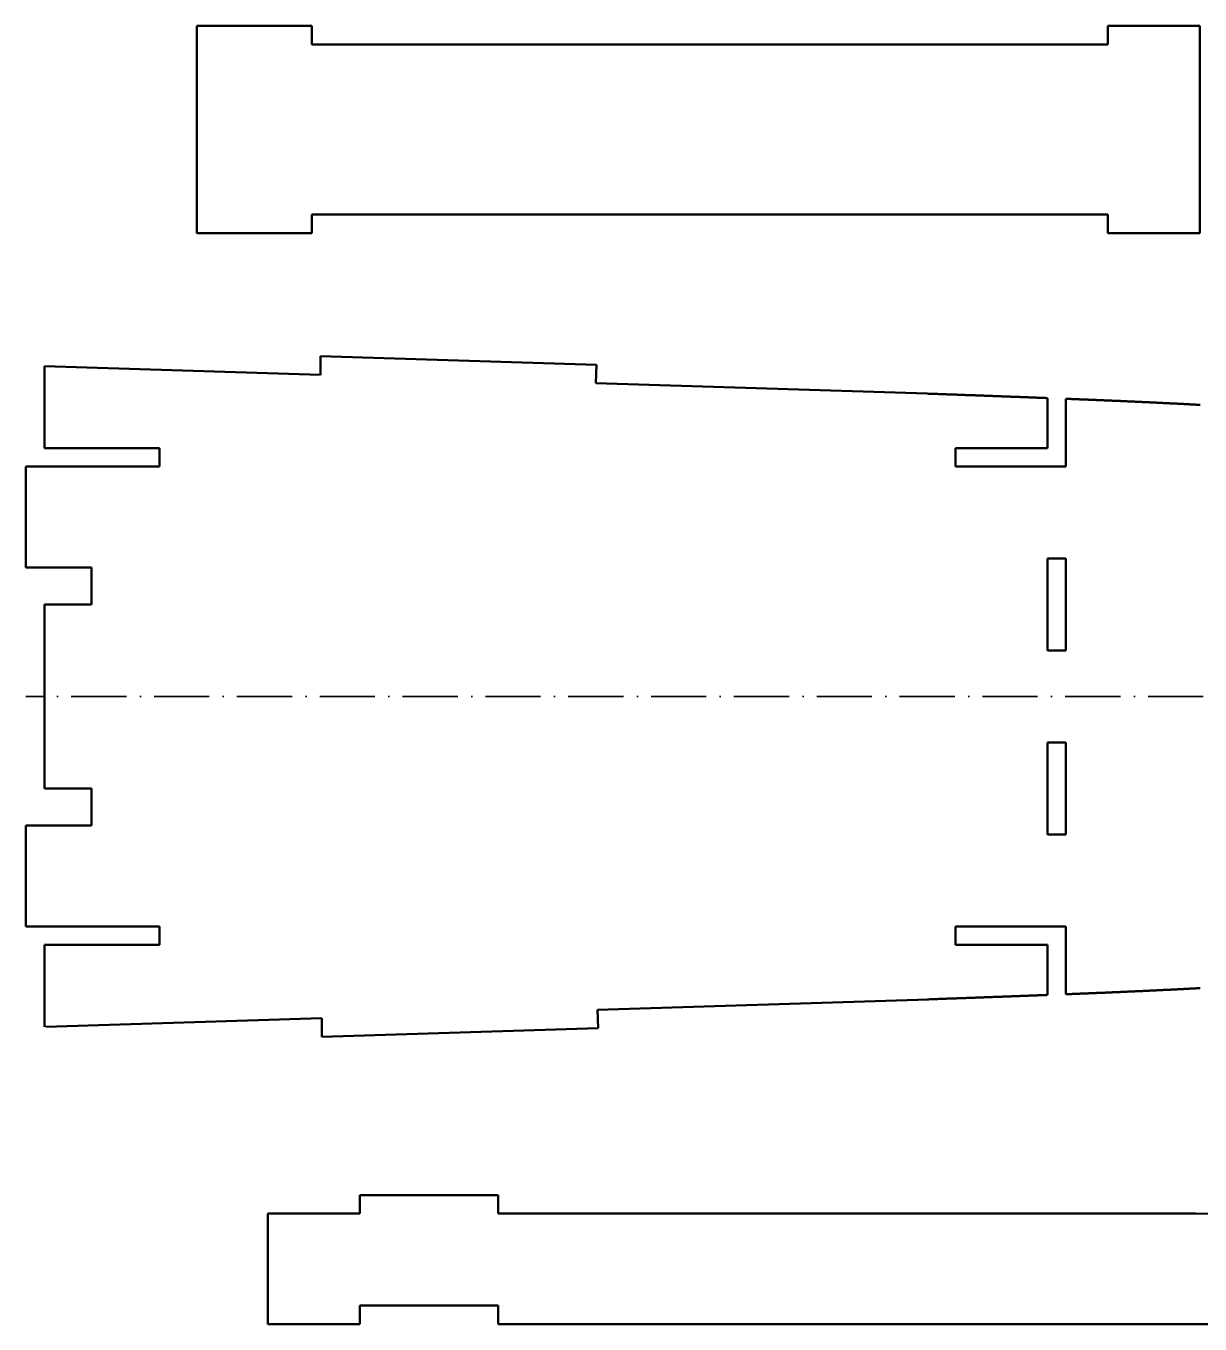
# Model space of a CAD drawing. Header units: millimetres. Extents: x -55 to 717, y -74 to 658.
# Drawn here: x -55.1 to 200, y 362.9 to 645 of the extents above; entities that cross this region are included whole.
import ezdxf

# ---------------------------------------------------------------- set-up
doc = ezdxf.new("R2010")
doc.units = ezdxf.units.MM
doc.linetypes.add('ACAD_ISO10W100', pattern=[18, 12, -2.95, 0.1, -2.95])
doc.layers.get('0').update_dxf_attribs({"color": 1, "lineweight": 13, "true_color": 0xff0000})
doc.layers.add('Rez', color=30, linetype='Continuous', lineweight=50, true_color=0xff7f00)
doc.layers.add('Srednjica', color=54, linetype='ACAD_ISO10W100', lineweight=35, true_color=0x808000)

# ---------------------------------------------------------------- blocks, each defined once
blk = doc.blocks.new('Bok')
at = {"layer": 'Rez'}
for p, q in [((20, 28), (50, 28)), ((20, 28), (20, 24)), ((50, 28), (50, 24)), ((0, 0), (0, 24)), ((0, 24), (20, 24)), ((50, 24), (201.55, 24)), ((439, 0), (436, 13)), ((20, 4), (50, 4)), ((20, 4), (20, 0)), ((50, 4), (50, 0)), ((20, 0), (0, 0)), ((439, 0), (50, 0))]:
    blk.add_line(p, q, dxfattribs=at)
blk.add_open_spline([(201.55, 24), (216.63, 23.83), (233.19, 23.5), (250, 23), (267.27, 22.39), (281.73, 21.7), (297.61, 20.85), (313, 20), (336.37, 18.62), (348, 18), (366.51, 16.79), (384.52, 15.71), (436, 13)], degree=3, dxfattribs=at)
blk = doc.blocks.new('Dno')
at = {"layer": 'Rez'}
for p, q in [((-60, 73.95), (-120, 72.07)), ((-60, 69.94), (-60, 73.95)), ((-120, 72.07), (-119.87, 68.07)), ((0, 71.82), (-60, 69.94)), ((0, 54), (0, 71.82)), ((-119.87, 68.07), (-191.83, 65.82)), ((-217.26, 64.88), (-217.46, 64.88)), ((-217.05, 64.89), (-217.26, 64.88)), ((-216.84, 64.9), (-217.05, 64.89)), ((-216.63, 64.91), (-216.84, 64.9)), ((-216.41, 64.92), (-216.63, 64.91)), ((-216.2, 64.92), (-216.41, 64.92)), ((-215.99, 64.93), (-216.2, 64.92)), ((-215.77, 64.94), (-215.99, 64.93)), ((-215.55, 64.95), (-215.77, 64.94)), ((-215.34, 64.96), (-215.55, 64.95)), ((-215.12, 64.97), (-215.34, 64.96)), ((-214.9, 64.97), (-215.12, 64.97)), ((-214.68, 64.98), (-214.9, 64.97)), ((-214.46, 64.99), (-214.68, 64.98)), ((-214.23, 65), (-214.46, 64.99)), ((-214.01, 65.01), (-214.23, 65)), ((-213.78, 65.02), (-214.01, 65.01)), ((-213.56, 65.03), (-213.78, 65.02)), ((-213.33, 65.03), (-213.56, 65.03)), ((-213.1, 65.04), (-213.33, 65.03)), ((-212.87, 65.05), (-213.1, 65.04)), ((-212.64, 65.06), (-212.87, 65.05)), ((-212.41, 65.07), (-212.64, 65.06)), ((-212.18, 65.08), (-212.41, 65.07)), ((-211.94, 65.09), (-212.18, 65.08)), ((-211.71, 65.09), (-211.94, 65.09)), ((-211.47, 65.1), (-211.71, 65.09)), ((-211.23, 65.11), (-211.47, 65.1)), ((-211, 65.12), (-211.23, 65.11)), ((-210.76, 65.13), (-211, 65.12)), ((-210.52, 65.14), (-210.76, 65.13)), ((-210.27, 65.15), (-210.52, 65.14)), ((-210.03, 65.16), (-210.27, 65.15)), ((-209.79, 65.17), (-210.03, 65.16)), ((-209.54, 65.18), (-209.79, 65.17)), ((-209.29, 65.19), (-209.54, 65.18)), ((-209.05, 65.19), (-209.29, 65.19)), ((-208.8, 65.2), (-209.05, 65.19)), ((-208.55, 65.21), (-208.8, 65.2)), ((-208.3, 65.22), (-208.55, 65.21)), ((-208.04, 65.23), (-208.3, 65.22)), ((-207.79, 65.24), (-208.04, 65.23)), ((-207.53, 65.25), (-207.79, 65.24)), ((-207.28, 65.26), (-207.53, 65.25)), ((-207.02, 65.27), (-207.28, 65.26)), ((-206.76, 65.28), (-207.02, 65.27)), ((-206.5, 65.29), (-206.76, 65.28)), ((-206.24, 65.3), (-206.5, 65.29)), ((-205.98, 65.31), (-206.24, 65.3)), ((-205.71, 65.32), (-205.98, 65.31)), ((-205.45, 65.33), (-205.71, 65.32)), ((-205.18, 65.34), (-205.45, 65.33)), ((-204.91, 65.35), (-205.18, 65.34)), ((-204.65, 65.36), (-204.91, 65.35)), ((-204.38, 65.37), (-204.65, 65.36)), ((-204.1, 65.38), (-204.38, 65.37)), ((-203.83, 65.39), (-204.1, 65.38)), ((-203.56, 65.4), (-203.83, 65.39)), ((-203.28, 65.41), (-203.56, 65.4)), ((-203.01, 65.42), (-203.28, 65.41)), ((-202.73, 65.43), (-203.01, 65.42)), ((-202.45, 65.44), (-202.73, 65.43)), ((-202.17, 65.45), (-202.45, 65.44)), ((-201.89, 65.46), (-202.17, 65.45)), ((-201.61, 65.47), (-201.89, 65.46)), ((-201.32, 65.48), (-201.61, 65.47)), ((-201.04, 65.49), (-201.32, 65.48)), ((-200.75, 65.5), (-201.04, 65.49)), ((-200.46, 65.51), (-200.75, 65.5)), ((-200.17, 65.52), (-200.46, 65.51)), ((-199.88, 65.53), (-200.17, 65.52)), ((-199.59, 65.54), (-199.88, 65.53)), ((-199.29, 65.55), (-199.59, 65.54)), ((-199, 65.56), (-199.29, 65.55)), ((-198.7, 65.57), (-199, 65.56)), ((-198.4, 65.58), (-198.7, 65.57)), ((-198.11, 65.6), (-198.4, 65.58)), ((-197.81, 65.61), (-198.11, 65.6)), ((-197.5, 65.62), (-197.81, 65.61)), ((-197.2, 65.63), (-197.5, 65.62)), ((-196.9, 65.64), (-197.2, 65.63)), ((-196.59, 65.65), (-196.9, 65.64)), ((-196.28, 65.66), (-196.59, 65.65)), ((-195.97, 65.67), (-196.28, 65.66)), ((-195.66, 65.68), (-195.97, 65.67)), ((-195.35, 65.69), (-195.66, 65.68)), ((-195.04, 65.71), (-195.35, 65.69)), ((-194.72, 65.72), (-195.04, 65.71)), ((-194.41, 65.73), (-194.72, 65.72)), ((-194.09, 65.74), (-194.41, 65.73)), ((-193.77, 65.75), (-194.09, 65.74)), ((-193.45, 65.76), (-193.77, 65.75)), ((-193.13, 65.77), (-193.45, 65.76)), ((-192.81, 65.79), (-193.13, 65.77)), ((-192.48, 65.8), (-192.81, 65.79)), ((-192.16, 65.81), (-192.48, 65.8)), ((-191.83, 65.82), (-192.16, 65.81)), ((-251.08, 63.38), (-251.15, 63.37)), ((-251, 63.38), (-251.08, 63.38)), ((-250.92, 63.39), (-251, 63.38)), ((-250.85, 63.39), (-250.92, 63.39)), ((-250.77, 63.39), (-250.85, 63.39)), ((-250.69, 63.4), (-250.77, 63.39)), ((-250.61, 63.4), (-250.69, 63.4)), ((-250.53, 63.41), (-250.61, 63.4)), ((-250.46, 63.41), (-250.53, 63.41)), ((-250.38, 63.41), (-250.46, 63.41)), ((-250.3, 63.42), (-250.38, 63.41)), ((-250.22, 63.42), (-250.3, 63.42)), ((-250.14, 63.43), (-250.22, 63.42)), ((-250.06, 63.43), (-250.14, 63.43)), ((-249.98, 63.44), (-250.06, 63.43)), ((-249.9, 63.44), (-249.98, 63.44)), ((-249.82, 63.44), (-249.9, 63.44)), ((-249.74, 63.45), (-249.82, 63.44)), ((-249.66, 63.45), (-249.74, 63.45)), ((-249.58, 63.46), (-249.66, 63.45)), ((-249.5, 63.46), (-249.58, 63.46)), ((-249.42, 63.47), (-249.5, 63.46)), ((-249.34, 63.47), (-249.42, 63.47)), ((-249.26, 63.47), (-249.34, 63.47)), ((-249.18, 63.48), (-249.26, 63.47)), ((-249.1, 63.48), (-249.18, 63.48)), ((-249.02, 63.49), (-249.1, 63.48)), ((-248.94, 63.49), (-249.02, 63.49)), ((-248.85, 63.5), (-248.94, 63.49)), ((-248.77, 63.5), (-248.85, 63.5)), ((-248.69, 63.5), (-248.77, 63.5)), ((-248.61, 63.51), (-248.69, 63.5)), ((-248.52, 63.51), (-248.61, 63.51)), ((-248.44, 63.52), (-248.52, 63.51)), ((-248.36, 63.52), (-248.44, 63.52)), ((-248.28, 63.53), (-248.36, 63.52)), ((-248.19, 63.53), (-248.28, 63.53)), ((-248.11, 63.54), (-248.19, 63.53)), ((-248.02, 63.54), (-248.11, 63.54)), ((-247.94, 63.54), (-248.02, 63.54)), ((-247.86, 63.55), (-247.94, 63.54)), ((-247.77, 63.55), (-247.86, 63.55)), ((-247.69, 63.56), (-247.77, 63.55)), ((-247.6, 63.56), (-247.69, 63.56)), ((-247.52, 63.57), (-247.6, 63.56)), ((-247.43, 63.57), (-247.52, 63.57)), ((-247.35, 63.57), (-247.43, 63.57)), ((-247.26, 63.58), (-247.35, 63.57)), ((-247.17, 63.58), (-247.26, 63.58)), ((-247.09, 63.59), (-247.17, 63.58)), ((-247, 63.59), (-247.09, 63.59)), ((-246.92, 63.6), (-247, 63.59)), ((-246.83, 63.6), (-246.92, 63.6)), ((-246.74, 63.61), (-246.83, 63.6)), ((-246.65, 63.61), (-246.74, 63.61)), ((-246.57, 63.61), (-246.65, 63.61)), ((-246.48, 63.62), (-246.57, 63.61)), ((-246.39, 63.62), (-246.48, 63.62)), ((-246.3, 63.63), (-246.39, 63.62)), ((-246.21, 63.63), (-246.3, 63.63)), ((-246.13, 63.64), (-246.21, 63.63)), ((-246.04, 63.64), (-246.13, 63.64)), ((-245.95, 63.65), (-246.04, 63.64)), ((-245.86, 63.65), (-245.95, 63.65)), ((-245.77, 63.66), (-245.86, 63.65)), ((-245.68, 63.66), (-245.77, 63.66)), ((-245.59, 63.66), (-245.68, 63.66)), ((-245.5, 63.67), (-245.59, 63.66)), ((-245.41, 63.67), (-245.5, 63.67)), ((-245.32, 63.68), (-245.41, 63.67)), ((-245.23, 63.68), (-245.32, 63.68)), ((-245.14, 63.69), (-245.23, 63.68)), ((-245.04, 63.69), (-245.14, 63.69)), ((-244.95, 63.7), (-245.04, 63.69)), ((-244.86, 63.7), (-244.95, 63.7)), ((-244.77, 63.71), (-244.86, 63.7)), ((-244.68, 63.71), (-244.77, 63.71)), ((-244.58, 63.71), (-244.68, 63.71)), ((-244.49, 63.72), (-244.58, 63.71)), ((-244.4, 63.72), (-244.49, 63.72)), ((-244.3, 63.73), (-244.4, 63.72)), ((-244.21, 63.73), (-244.3, 63.73)), ((-244.12, 63.74), (-244.21, 63.73)), ((-244.02, 63.74), (-244.12, 63.74)), ((-243.93, 63.75), (-244.02, 63.74)), ((-243.83, 63.75), (-243.93, 63.75)), ((-243.74, 63.76), (-243.83, 63.75)), ((-243.64, 63.76), (-243.74, 63.76)), ((-243.55, 63.77), (-243.64, 63.76)), ((-243.45, 63.77), (-243.55, 63.77)), ((-243.36, 63.77), (-243.45, 63.77)), ((-243.26, 63.78), (-243.36, 63.77)), ((-243.16, 63.78), (-243.26, 63.78)), ((-243.07, 63.79), (-243.16, 63.78)), ((-242.97, 63.79), (-243.07, 63.79)), ((-242.87, 63.8), (-242.97, 63.79)), ((-242.77, 63.8), (-242.87, 63.8)), ((-242.68, 63.81), (-242.77, 63.8)), ((-242.58, 63.81), (-242.68, 63.81)), ((-242.48, 63.82), (-242.58, 63.81)), ((-242.38, 63.82), (-242.48, 63.82)), ((-242.28, 63.83), (-242.38, 63.82)), ((-242.18, 63.83), (-242.28, 63.83)), ((-242.08, 63.84), (-242.18, 63.83)), ((-241.98, 63.84), (-242.08, 63.84)), ((-241.88, 63.85), (-241.98, 63.84)), ((-241.78, 63.85), (-241.88, 63.85)), ((-241.68, 63.86), (-241.78, 63.85)), ((-241.58, 63.86), (-241.68, 63.86)), ((-241.48, 63.87), (-241.58, 63.86)), ((-241.38, 63.87), (-241.48, 63.87)), ((-241.28, 63.87), (-241.38, 63.87)), ((-241.18, 63.88), (-241.28, 63.87)), ((-241.08, 63.88), (-241.18, 63.88)), ((-240.97, 63.89), (-241.08, 63.88)), ((-240.87, 63.89), (-240.97, 63.89)), ((-240.77, 63.9), (-240.87, 63.89)), ((-240.66, 63.9), (-240.77, 63.9)), ((-240.56, 63.91), (-240.66, 63.9)), ((-240.46, 63.91), (-240.56, 63.91)), ((-240.35, 63.92), (-240.46, 63.91)), ((-240.25, 63.92), (-240.35, 63.92)), ((-240.14, 63.93), (-240.25, 63.92)), ((-240.04, 63.93), (-240.14, 63.93)), ((-239.93, 63.94), (-240.04, 63.93)), ((-239.83, 63.94), (-239.93, 63.94)), ((-239.72, 63.95), (-239.83, 63.94)), ((-239.61, 63.95), (-239.72, 63.95)), ((-239.51, 63.96), (-239.61, 63.95)), ((-239.4, 63.96), (-239.51, 63.96)), ((-239.29, 63.97), (-239.4, 63.96)), ((-239.18, 63.97), (-239.29, 63.97)), ((-239.08, 63.98), (-239.18, 63.97)), ((-238.97, 63.98), (-239.08, 63.98)), ((-238.86, 63.99), (-238.97, 63.98)), ((-238.75, 63.99), (-238.86, 63.99)), ((-238.64, 64), (-238.75, 63.99)), ((-238.53, 64), (-238.64, 64)), ((-238.42, 64.01), (-238.53, 64)), ((-238.31, 64.01), (-238.42, 64.01)), ((-238.2, 64.02), (-238.31, 64.01)), ((-238.08, 64.02), (-238.2, 64.02)), ((-237.97, 64.03), (-238.08, 64.02)), ((-237.86, 64.03), (-237.97, 64.03)), ((-237.75, 64.04), (-237.86, 64.03)), ((-237.63, 64.04), (-237.75, 64.04)), ((-237.52, 64.05), (-237.63, 64.04)), ((-237.41, 64.05), (-237.52, 64.05)), ((-237.29, 64.06), (-237.41, 64.05)), ((-237.18, 64.06), (-237.29, 64.06)), ((-237.06, 64.07), (-237.18, 64.06)), ((-236.95, 64.08), (-237.06, 64.07)), ((-236.83, 64.08), (-236.95, 64.08)), ((-236.71, 64.09), (-236.83, 64.08)), ((-236.6, 64.09), (-236.71, 64.09)), ((-236.48, 64.1), (-236.6, 64.09)), ((-236.36, 64.1), (-236.48, 64.1)), ((-236.24, 64.11), (-236.36, 64.1)), ((-236.12, 64.11), (-236.24, 64.11)), ((-236, 64.12), (-236.12, 64.11)), ((-235.88, 64.12), (-236, 64.12)), ((-235.76, 64.13), (-235.88, 64.12)), ((-235.64, 64.13), (-235.76, 64.13)), ((-235.52, 64.14), (-235.64, 64.13)), ((-235.4, 64.14), (-235.52, 64.14)), ((-235.28, 64.15), (-235.4, 64.14)), ((-235.15, 64.16), (-235.28, 64.15)), ((-235.03, 64.16), (-235.15, 64.16)), ((-234.91, 64.17), (-235.03, 64.16)), ((-234.78, 64.17), (-234.91, 64.17)), ((-234.66, 64.18), (-234.78, 64.17)), ((-234.53, 64.18), (-234.66, 64.18)), ((-234.4, 64.19), (-234.53, 64.18)), ((-234.28, 64.19), (-234.4, 64.19)), ((-234.15, 64.2), (-234.28, 64.19)), ((-234.02, 64.2), (-234.15, 64.2)), ((-233.89, 64.21), (-234.02, 64.2)), ((-233.77, 64.22), (-233.89, 64.21)), ((-233.64, 64.22), (-233.77, 64.22)), ((-233.51, 64.23), (-233.64, 64.22)), ((-233.38, 64.23), (-233.51, 64.23)), ((-233.24, 64.24), (-233.38, 64.23)), ((-233.11, 64.24), (-233.24, 64.24)), ((-232.98, 64.25), (-233.11, 64.24)), ((-232.85, 64.26), (-232.98, 64.25)), ((-232.71, 64.26), (-232.85, 64.26)), ((-232.58, 64.27), (-232.71, 64.26)), ((-232.44, 64.27), (-232.58, 64.27)), ((-232.31, 64.28), (-232.44, 64.27)), ((-232.17, 64.28), (-232.31, 64.28)), ((-232.04, 64.29), (-232.17, 64.28)), ((-231.9, 64.3), (-232.04, 64.29)), ((-231.76, 64.3), (-231.9, 64.3)), ((-231.62, 64.31), (-231.76, 64.3)), ((-231.48, 64.31), (-231.62, 64.31)), ((-231.34, 64.32), (-231.48, 64.31)), ((-231.2, 64.33), (-231.34, 64.32)), ((-231.06, 64.33), (-231.2, 64.33)), ((-230.92, 64.34), (-231.06, 64.33)), ((-230.78, 64.34), (-230.92, 64.34)), ((-230.64, 64.35), (-230.78, 64.34)), ((-230.49, 64.36), (-230.64, 64.35)), ((-230.35, 64.36), (-230.49, 64.36)), ((-230.2, 64.37), (-230.35, 64.36)), ((-230.06, 64.37), (-230.2, 64.37)), ((-229.91, 64.38), (-230.06, 64.37)), ((-229.76, 64.39), (-229.91, 64.38)), ((-229.62, 64.39), (-229.76, 64.39)), ((-229.47, 64.4), (-229.62, 64.39)), ((-229.32, 64.4), (-229.47, 64.4)), ((-229.17, 64.41), (-229.32, 64.4)), ((-229.02, 64.42), (-229.17, 64.41)), ((-228.87, 64.42), (-229.02, 64.42)), ((-228.71, 64.43), (-228.87, 64.42)), ((-228.56, 64.44), (-228.71, 64.43)), ((-228.41, 64.44), (-228.56, 64.44)), ((-228.25, 64.45), (-228.41, 64.44)), ((-228.1, 64.46), (-228.25, 64.45)), ((-227.94, 64.46), (-228.1, 64.46)), ((-227.78, 64.47), (-227.94, 64.46)), ((-227.63, 64.47), (-227.78, 64.47)), ((-227.47, 64.48), (-227.63, 64.47)), ((-227.31, 64.49), (-227.47, 64.48)), ((-227.15, 64.49), (-227.31, 64.49)), ((-226.99, 64.5), (-227.15, 64.49)), ((-226.83, 64.51), (-226.99, 64.5)), ((-226.67, 64.51), (-226.83, 64.51)), ((-226.5, 64.52), (-226.67, 64.51)), ((-226.34, 64.53), (-226.5, 64.52)), ((-226.18, 64.53), (-226.34, 64.53)), ((-226.01, 64.54), (-226.18, 64.53)), ((-225.85, 64.55), (-226.01, 64.54)), ((-225.68, 64.55), (-225.85, 64.55)), ((-225.51, 64.56), (-225.68, 64.55)), ((-225.34, 64.57), (-225.51, 64.56)), ((-225.17, 64.57), (-225.34, 64.57)), ((-225, 64.58), (-225.17, 64.57)), ((-224.83, 64.59), (-225, 64.58)), ((-224.66, 64.59), (-224.83, 64.59)), ((-224.49, 64.6), (-224.66, 64.59)), ((-224.31, 64.61), (-224.49, 64.6)), ((-224.14, 64.62), (-224.31, 64.61)), ((-223.96, 64.62), (-224.14, 64.62)), ((-223.79, 64.63), (-223.96, 64.62)), ((-223.61, 64.64), (-223.79, 64.63)), ((-223.43, 64.64), (-223.61, 64.64)), ((-223.26, 64.65), (-223.43, 64.64)), ((-223.08, 64.66), (-223.26, 64.65)), ((-222.9, 64.66), (-223.08, 64.66)), ((-222.71, 64.67), (-222.9, 64.66)), ((-222.53, 64.68), (-222.71, 64.67)), ((-222.35, 64.69), (-222.53, 64.68)), ((-222.16, 64.69), (-222.35, 64.69)), ((-222, 64.7), (-222.16, 64.69)), ((-222, 64.7), (-222, 50)), ((-217.88, 64.86), (-218, 64.86)), ((-218, 64.86), (-218, 54)), ((-217.67, 64.87), (-217.88, 64.86)), ((-217.46, 64.88), (-217.67, 64.87)), ((-218, 54), (-198, 54)), ((-198, 54), (-198, 50)), ((0, 54), (-25, 54)), ((-25, 54), (-25, 50)), ((-222, 50), (-198, 50)), ((4, 50), (-25, 50)), ((4, 28), (4, 50)), ((-218, 30), (-222, 30)), ((-222, 30), (-222, 10)), ((-218, 30), (-218, 10)), ((-10.22, 20), (-10.22, 28)), ((-10.22, 28), (4, 28)), ((0, 20), (-10.22, 20)), ((0, 20), (0, -20)), ((-222, 10), (-218, 10)), ((-222, -10), (-218, -10)), ((-222, -10), (-222, -30)), ((-218, -10), (-218, -30)), ((-10.22, -20), (-10.22, -28)), ((0, -20), (-10.22, -20)), ((-10.22, -28), (4, -28)), ((4, -28), (4, -50)), ((-218, -30), (-222, -30)), ((-222, -64.7), (-222, -50)), ((-222, -50), (-198, -50)), ((-198, -54), (-198, -50)), ((4, -50), (-25, -50)), ((-25, -54), (-25, -50)), ((-218, -64.86), (-218, -54)), ((-218, -54), (-198, -54)), ((0, -54), (-25, -54)), ((0, -54), (0, -71.82)), ((-251.08, -63.38), (-251.15, -63.37)), ((-251, -63.38), (-251.08, -63.38)), ((-250.92, -63.39), (-251, -63.38)), ((-250.85, -63.39), (-250.92, -63.39)), ((-250.77, -63.39), (-250.85, -63.39)), ((-250.69, -63.4), (-250.77, -63.39)), ((-250.61, -63.4), (-250.69, -63.4)), ((-250.53, -63.41), (-250.61, -63.4)), ((-250.46, -63.41), (-250.53, -63.41)), ((-250.38, -63.41), (-250.46, -63.41)), ((-250.3, -63.42), (-250.38, -63.41)), ((-250.22, -63.42), (-250.3, -63.42)), ((-250.14, -63.43), (-250.22, -63.42)), ((-250.06, -63.43), (-250.14, -63.43)), ((-249.98, -63.44), (-250.06, -63.43)), ((-249.9, -63.44), (-249.98, -63.44)), ((-249.82, -63.44), (-249.9, -63.44)), ((-249.74, -63.45), (-249.82, -63.44)), ((-249.66, -63.45), (-249.74, -63.45)), ((-249.58, -63.46), (-249.66, -63.45)), ((-249.5, -63.46), (-249.58, -63.46)), ((-249.42, -63.47), (-249.5, -63.46)), ((-249.34, -63.47), (-249.42, -63.47)), ((-249.26, -63.47), (-249.34, -63.47)), ((-249.18, -63.48), (-249.26, -63.47)), ((-249.1, -63.48), (-249.18, -63.48)), ((-249.02, -63.49), (-249.1, -63.48)), ((-248.94, -63.49), (-249.02, -63.49)), ((-248.85, -63.5), (-248.94, -63.49)), ((-248.77, -63.5), (-248.85, -63.5)), ((-248.69, -63.5), (-248.77, -63.5)), ((-248.61, -63.51), (-248.69, -63.5)), ((-248.52, -63.51), (-248.61, -63.51)), ((-248.44, -63.52), (-248.52, -63.51)), ((-248.36, -63.52), (-248.44, -63.52)), ((-248.28, -63.53), (-248.36, -63.52)), ((-248.19, -63.53), (-248.28, -63.53)), ((-248.11, -63.54), (-248.19, -63.53)), ((-248.02, -63.54), (-248.11, -63.54)), ((-247.94, -63.54), (-248.02, -63.54)), ((-247.86, -63.55), (-247.94, -63.54)), ((-247.77, -63.55), (-247.86, -63.55)), ((-247.69, -63.56), (-247.77, -63.55)), ((-247.6, -63.56), (-247.69, -63.56)), ((-247.52, -63.57), (-247.6, -63.56)), ((-247.43, -63.57), (-247.52, -63.57)), ((-247.35, -63.57), (-247.43, -63.57)), ((-247.26, -63.58), (-247.35, -63.57)), ((-247.17, -63.58), (-247.26, -63.58)), ((-247.09, -63.59), (-247.17, -63.58)), ((-247, -63.59), (-247.09, -63.59)), ((-246.92, -63.6), (-247, -63.59)), ((-246.83, -63.6), (-246.92, -63.6)), ((-246.74, -63.61), (-246.83, -63.6)), ((-246.65, -63.61), (-246.74, -63.61)), ((-246.57, -63.61), (-246.65, -63.61)), ((-246.48, -63.62), (-246.57, -63.61)), ((-246.39, -63.62), (-246.48, -63.62)), ((-246.3, -63.63), (-246.39, -63.62)), ((-246.21, -63.63), (-246.3, -63.63)), ((-246.13, -63.64), (-246.21, -63.63)), ((-246.04, -63.64), (-246.13, -63.64)), ((-245.95, -63.65), (-246.04, -63.64)), ((-245.86, -63.65), (-245.95, -63.65)), ((-245.77, -63.66), (-245.86, -63.65)), ((-245.68, -63.66), (-245.77, -63.66)), ((-245.59, -63.66), (-245.68, -63.66)), ((-245.5, -63.67), (-245.59, -63.66)), ((-245.41, -63.67), (-245.5, -63.67)), ((-245.32, -63.68), (-245.41, -63.67)), ((-245.23, -63.68), (-245.32, -63.68)), ((-245.14, -63.69), (-245.23, -63.68)), ((-245.04, -63.69), (-245.14, -63.69)), ((-244.95, -63.7), (-245.04, -63.69)), ((-244.86, -63.7), (-244.95, -63.7)), ((-244.77, -63.71), (-244.86, -63.7)), ((-244.68, -63.71), (-244.77, -63.71)), ((-244.58, -63.71), (-244.68, -63.71)), ((-244.49, -63.72), (-244.58, -63.71)), ((-244.4, -63.72), (-244.49, -63.72)), ((-244.3, -63.73), (-244.4, -63.72)), ((-244.21, -63.73), (-244.3, -63.73)), ((-244.12, -63.74), (-244.21, -63.73)), ((-244.02, -63.74), (-244.12, -63.74)), ((-243.93, -63.75), (-244.02, -63.74)), ((-243.83, -63.75), (-243.93, -63.75)), ((-243.74, -63.76), (-243.83, -63.75)), ((-243.64, -63.76), (-243.74, -63.76)), ((-243.55, -63.77), (-243.64, -63.76)), ((-243.45, -63.77), (-243.55, -63.77)), ((-243.36, -63.77), (-243.45, -63.77)), ((-243.26, -63.78), (-243.36, -63.77)), ((-243.16, -63.78), (-243.26, -63.78)), ((-243.07, -63.79), (-243.16, -63.78)), ((-242.97, -63.79), (-243.07, -63.79)), ((-242.87, -63.8), (-242.97, -63.79)), ((-242.77, -63.8), (-242.87, -63.8)), ((-242.68, -63.81), (-242.77, -63.8)), ((-242.58, -63.81), (-242.68, -63.81)), ((-242.48, -63.82), (-242.58, -63.81)), ((-242.38, -63.82), (-242.48, -63.82)), ((-242.28, -63.83), (-242.38, -63.82)), ((-242.18, -63.83), (-242.28, -63.83)), ((-242.08, -63.84), (-242.18, -63.83)), ((-241.98, -63.84), (-242.08, -63.84)), ((-241.88, -63.85), (-241.98, -63.84)), ((-241.78, -63.85), (-241.88, -63.85)), ((-241.68, -63.86), (-241.78, -63.85)), ((-241.58, -63.86), (-241.68, -63.86)), ((-241.48, -63.87), (-241.58, -63.86)), ((-241.38, -63.87), (-241.48, -63.87)), ((-241.28, -63.87), (-241.38, -63.87)), ((-241.18, -63.88), (-241.28, -63.87)), ((-241.08, -63.88), (-241.18, -63.88)), ((-240.97, -63.89), (-241.08, -63.88)), ((-240.87, -63.89), (-240.97, -63.89)), ((-240.77, -63.9), (-240.87, -63.89)), ((-240.66, -63.9), (-240.77, -63.9)), ((-240.56, -63.91), (-240.66, -63.9)), ((-240.46, -63.91), (-240.56, -63.91)), ((-240.35, -63.92), (-240.46, -63.91)), ((-240.25, -63.92), (-240.35, -63.92)), ((-240.14, -63.93), (-240.25, -63.92)), ((-240.04, -63.93), (-240.14, -63.93)), ((-239.93, -63.94), (-240.04, -63.93)), ((-239.83, -63.94), (-239.93, -63.94)), ((-239.72, -63.95), (-239.83, -63.94)), ((-239.61, -63.95), (-239.72, -63.95)), ((-239.51, -63.96), (-239.61, -63.95)), ((-239.4, -63.96), (-239.51, -63.96)), ((-239.29, -63.97), (-239.4, -63.96)), ((-239.18, -63.97), (-239.29, -63.97)), ((-239.08, -63.98), (-239.18, -63.97)), ((-238.97, -63.98), (-239.08, -63.98)), ((-238.86, -63.99), (-238.97, -63.98)), ((-238.75, -63.99), (-238.86, -63.99)), ((-238.64, -64), (-238.75, -63.99)), ((-238.53, -64), (-238.64, -64)), ((-238.42, -64.01), (-238.53, -64)), ((-238.31, -64.01), (-238.42, -64.01)), ((-238.2, -64.02), (-238.31, -64.01)), ((-238.08, -64.02), (-238.2, -64.02)), ((-237.97, -64.03), (-238.08, -64.02)), ((-237.86, -64.03), (-237.97, -64.03)), ((-237.75, -64.04), (-237.86, -64.03)), ((-237.63, -64.04), (-237.75, -64.04)), ((-237.52, -64.05), (-237.63, -64.04)), ((-237.41, -64.05), (-237.52, -64.05)), ((-237.29, -64.06), (-237.41, -64.05)), ((-237.18, -64.06), (-237.29, -64.06)), ((-237.06, -64.07), (-237.18, -64.06)), ((-236.95, -64.08), (-237.06, -64.07)), ((-236.83, -64.08), (-236.95, -64.08)), ((-236.71, -64.09), (-236.83, -64.08)), ((-236.6, -64.09), (-236.71, -64.09)), ((-236.48, -64.1), (-236.6, -64.09)), ((-236.36, -64.1), (-236.48, -64.1)), ((-236.24, -64.11), (-236.36, -64.1)), ((-236.12, -64.11), (-236.24, -64.11)), ((-236, -64.12), (-236.12, -64.11)), ((-235.88, -64.12), (-236, -64.12)), ((-235.76, -64.13), (-235.88, -64.12)), ((-235.64, -64.13), (-235.76, -64.13)), ((-235.52, -64.14), (-235.64, -64.13)), ((-235.4, -64.14), (-235.52, -64.14)), ((-235.28, -64.15), (-235.4, -64.14)), ((-235.15, -64.16), (-235.28, -64.15)), ((-235.03, -64.16), (-235.15, -64.16)), ((-234.91, -64.17), (-235.03, -64.16)), ((-234.78, -64.17), (-234.91, -64.17)), ((-234.66, -64.18), (-234.78, -64.17)), ((-234.53, -64.18), (-234.66, -64.18)), ((-234.4, -64.19), (-234.53, -64.18)), ((-234.28, -64.19), (-234.4, -64.19)), ((-234.15, -64.2), (-234.28, -64.19)), ((-234.02, -64.2), (-234.15, -64.2)), ((-233.89, -64.21), (-234.02, -64.2)), ((-233.77, -64.22), (-233.89, -64.21)), ((-233.64, -64.22), (-233.77, -64.22)), ((-233.51, -64.23), (-233.64, -64.22)), ((-233.38, -64.23), (-233.51, -64.23)), ((-233.24, -64.24), (-233.38, -64.23)), ((-233.11, -64.24), (-233.24, -64.24)), ((-232.98, -64.25), (-233.11, -64.24)), ((-232.85, -64.26), (-232.98, -64.25)), ((-232.71, -64.26), (-232.85, -64.26)), ((-232.58, -64.27), (-232.71, -64.26)), ((-232.44, -64.27), (-232.58, -64.27)), ((-232.31, -64.28), (-232.44, -64.27)), ((-232.17, -64.28), (-232.31, -64.28)), ((-232.04, -64.29), (-232.17, -64.28)), ((-231.9, -64.3), (-232.04, -64.29)), ((-231.76, -64.3), (-231.9, -64.3)), ((-231.62, -64.31), (-231.76, -64.3)), ((-231.48, -64.31), (-231.62, -64.31)), ((-231.34, -64.32), (-231.48, -64.31)), ((-231.2, -64.33), (-231.34, -64.32)), ((-231.06, -64.33), (-231.2, -64.33)), ((-230.92, -64.34), (-231.06, -64.33)), ((-230.78, -64.34), (-230.92, -64.34)), ((-230.64, -64.35), (-230.78, -64.34)), ((-230.49, -64.36), (-230.64, -64.35)), ((-230.35, -64.36), (-230.49, -64.36)), ((-230.2, -64.37), (-230.35, -64.36)), ((-230.06, -64.37), (-230.2, -64.37)), ((-229.91, -64.38), (-230.06, -64.37)), ((-229.76, -64.39), (-229.91, -64.38)), ((-229.62, -64.39), (-229.76, -64.39)), ((-229.47, -64.4), (-229.62, -64.39)), ((-229.32, -64.4), (-229.47, -64.4)), ((-229.17, -64.41), (-229.32, -64.4)), ((-229.02, -64.42), (-229.17, -64.41)), ((-228.87, -64.42), (-229.02, -64.42)), ((-228.71, -64.43), (-228.87, -64.42)), ((-228.56, -64.44), (-228.71, -64.43)), ((-228.41, -64.44), (-228.56, -64.44)), ((-228.25, -64.45), (-228.41, -64.44)), ((-228.1, -64.46), (-228.25, -64.45)), ((-227.94, -64.46), (-228.1, -64.46)), ((-227.78, -64.47), (-227.94, -64.46)), ((-227.63, -64.47), (-227.78, -64.47)), ((-227.47, -64.48), (-227.63, -64.47)), ((-227.31, -64.49), (-227.47, -64.48)), ((-227.15, -64.49), (-227.31, -64.49)), ((-226.99, -64.5), (-227.15, -64.49)), ((-226.83, -64.51), (-226.99, -64.5)), ((-226.67, -64.51), (-226.83, -64.51)), ((-226.5, -64.52), (-226.67, -64.51)), ((-226.34, -64.53), (-226.5, -64.52)), ((-226.18, -64.53), (-226.34, -64.53)), ((-226.01, -64.54), (-226.18, -64.53)), ((-225.85, -64.55), (-226.01, -64.54)), ((-225.68, -64.55), (-225.85, -64.55)), ((-225.51, -64.56), (-225.68, -64.55)), ((-225.34, -64.57), (-225.51, -64.56)), ((-225.17, -64.57), (-225.34, -64.57)), ((-225, -64.58), (-225.17, -64.57)), ((-224.83, -64.59), (-225, -64.58)), ((-224.66, -64.59), (-224.83, -64.59)), ((-224.49, -64.6), (-224.66, -64.59)), ((-224.31, -64.61), (-224.49, -64.6)), ((-224.14, -64.62), (-224.31, -64.61)), ((-223.96, -64.62), (-224.14, -64.62)), ((-223.79, -64.63), (-223.96, -64.62)), ((-223.61, -64.64), (-223.79, -64.63)), ((-223.43, -64.64), (-223.61, -64.64)), ((-223.26, -64.65), (-223.43, -64.64)), ((-223.08, -64.66), (-223.26, -64.65)), ((-222.9, -64.66), (-223.08, -64.66)), ((-222.71, -64.67), (-222.9, -64.66)), ((-222.53, -64.68), (-222.71, -64.67)), ((-222.35, -64.69), (-222.53, -64.68)), ((-222.16, -64.69), (-222.35, -64.69)), ((-222, -64.7), (-222.16, -64.69)), ((-217.88, -64.86), (-218, -64.86)), ((-217.67, -64.87), (-217.88, -64.86)), ((-217.46, -64.88), (-217.67, -64.87)), ((-217.26, -64.88), (-217.46, -64.88)), ((-217.05, -64.89), (-217.26, -64.88)), ((-216.84, -64.9), (-217.05, -64.89)), ((-216.63, -64.91), (-216.84, -64.9)), ((-216.41, -64.92), (-216.63, -64.91)), ((-216.2, -64.92), (-216.41, -64.92)), ((-215.99, -64.93), (-216.2, -64.92)), ((-215.77, -64.94), (-215.99, -64.93)), ((-215.55, -64.95), (-215.77, -64.94)), ((-215.34, -64.96), (-215.55, -64.95)), ((-215.12, -64.97), (-215.34, -64.96)), ((-214.9, -64.97), (-215.12, -64.97)), ((-214.68, -64.98), (-214.9, -64.97)), ((-214.46, -64.99), (-214.68, -64.98)), ((-214.23, -65), (-214.46, -64.99)), ((-214.01, -65.01), (-214.23, -65)), ((-213.78, -65.02), (-214.01, -65.01)), ((-213.56, -65.03), (-213.78, -65.02)), ((-213.33, -65.03), (-213.56, -65.03)), ((-213.1, -65.04), (-213.33, -65.03)), ((-212.87, -65.05), (-213.1, -65.04)), ((-212.64, -65.06), (-212.87, -65.05)), ((-212.41, -65.07), (-212.64, -65.06)), ((-212.18, -65.08), (-212.41, -65.07)), ((-211.94, -65.09), (-212.18, -65.08)), ((-211.71, -65.09), (-211.94, -65.09)), ((-211.47, -65.1), (-211.71, -65.09)), ((-211.23, -65.11), (-211.47, -65.1)), ((-211, -65.12), (-211.23, -65.11)), ((-210.76, -65.13), (-211, -65.12)), ((-210.52, -65.14), (-210.76, -65.13)), ((-210.27, -65.15), (-210.52, -65.14)), ((-210.03, -65.16), (-210.27, -65.15)), ((-209.79, -65.17), (-210.03, -65.16)), ((-209.54, -65.18), (-209.79, -65.17)), ((-209.29, -65.19), (-209.54, -65.18)), ((-209.05, -65.19), (-209.29, -65.19)), ((-208.8, -65.2), (-209.05, -65.19)), ((-208.55, -65.21), (-208.8, -65.2)), ((-208.3, -65.22), (-208.55, -65.21)), ((-208.04, -65.23), (-208.3, -65.22)), ((-207.79, -65.24), (-208.04, -65.23)), ((-207.53, -65.25), (-207.79, -65.24)), ((-207.28, -65.26), (-207.53, -65.25)), ((-207.02, -65.27), (-207.28, -65.26)), ((-206.76, -65.28), (-207.02, -65.27)), ((-206.5, -65.29), (-206.76, -65.28)), ((-206.24, -65.3), (-206.5, -65.29)), ((-205.98, -65.31), (-206.24, -65.3)), ((-205.71, -65.32), (-205.98, -65.31)), ((-205.45, -65.33), (-205.71, -65.32)), ((-205.18, -65.34), (-205.45, -65.33)), ((-204.91, -65.35), (-205.18, -65.34)), ((-204.65, -65.36), (-204.91, -65.35)), ((-204.38, -65.37), (-204.65, -65.36)), ((-204.1, -65.38), (-204.38, -65.37)), ((-203.83, -65.39), (-204.1, -65.38)), ((-203.56, -65.4), (-203.83, -65.39)), ((-203.28, -65.41), (-203.56, -65.4)), ((-203.01, -65.42), (-203.28, -65.41)), ((-202.73, -65.43), (-203.01, -65.42)), ((-202.45, -65.44), (-202.73, -65.43)), ((-202.17, -65.45), (-202.45, -65.44)), ((-201.89, -65.46), (-202.17, -65.45)), ((-201.61, -65.47), (-201.89, -65.46)), ((-201.32, -65.48), (-201.61, -65.47)), ((-201.04, -65.49), (-201.32, -65.48)), ((-200.75, -65.5), (-201.04, -65.49)), ((-200.46, -65.51), (-200.75, -65.5)), ((-200.17, -65.52), (-200.46, -65.51)), ((-199.88, -65.53), (-200.17, -65.52)), ((-199.59, -65.54), (-199.88, -65.53)), ((-199.29, -65.55), (-199.59, -65.54)), ((-199, -65.56), (-199.29, -65.55)), ((-198.7, -65.57), (-199, -65.56)), ((-198.4, -65.58), (-198.7, -65.57)), ((-198.11, -65.6), (-198.4, -65.58)), ((-197.81, -65.61), (-198.11, -65.6)), ((-197.5, -65.62), (-197.81, -65.61)), ((-197.2, -65.63), (-197.5, -65.62)), ((-196.9, -65.64), (-197.2, -65.63)), ((-196.59, -65.65), (-196.9, -65.64)), ((-196.28, -65.66), (-196.59, -65.65)), ((-195.97, -65.67), (-196.28, -65.66)), ((-195.66, -65.68), (-195.97, -65.67)), ((-195.35, -65.69), (-195.66, -65.68)), ((-195.04, -65.71), (-195.35, -65.69)), ((-194.72, -65.72), (-195.04, -65.71)), ((-194.41, -65.73), (-194.72, -65.72)), ((-194.09, -65.74), (-194.41, -65.73)), ((-193.77, -65.75), (-194.09, -65.74)), ((-193.45, -65.76), (-193.77, -65.75)), ((-193.13, -65.77), (-193.45, -65.76)), ((-192.81, -65.79), (-193.13, -65.77)), ((-192.48, -65.8), (-192.81, -65.79)), ((-192.16, -65.81), (-192.48, -65.8)), ((-120.2, -68.06), (-192.16, -65.81)), ((-191.83, -65.82), (-192.16, -65.81)), ((-120.33, -72.06), (-120.2, -68.06)), ((-0.33, -71.81), (-60.33, -69.93)), ((-60.33, -69.93), (-60.33, -73.93)), ((-60.33, -73.93), (-120.33, -72.06))]:
    blk.add_line(p, q, dxfattribs=at)
at = {"layer": 'Srednjica'}
blk.add_line((-413.83, 0), (4, 0), dxfattribs=at)
blk = doc.blocks.new('stena_znotraj')
at = {"layer": 'Rez'}
for p, q in [((0, -45), (0, 0)), ((0, 0), (20, 0)), ((20, 0), (20, -4)), ((193, -4), (193, 0)), ((218, 0), (193, 0)), ((218, 0), (218, -45)), ((20, -4), (193, -4)), ((20, -41), (193, -41)), ((20, -45), (20, -41)), ((193, -41), (193, -45)), ((0, -45), (20, -45)), ((218, -45), (193, -45))]:
    blk.add_line(p, q, dxfattribs=at)

msp = doc.modelspace()

# ---------------------------------------------------------------- block references
at = {"rotation": 180}
msp.add_blockref('stena_znotraj', (200, 600), dxfattribs=at)
at = {"yscale": -1, "rotation": 180}
msp.add_blockref('Dno', (-51.12, 499.28), dxfattribs=at)
msp.add_blockref('Bok', (-2.54, 362.91))

doc.saveas('drawing.dxf')
